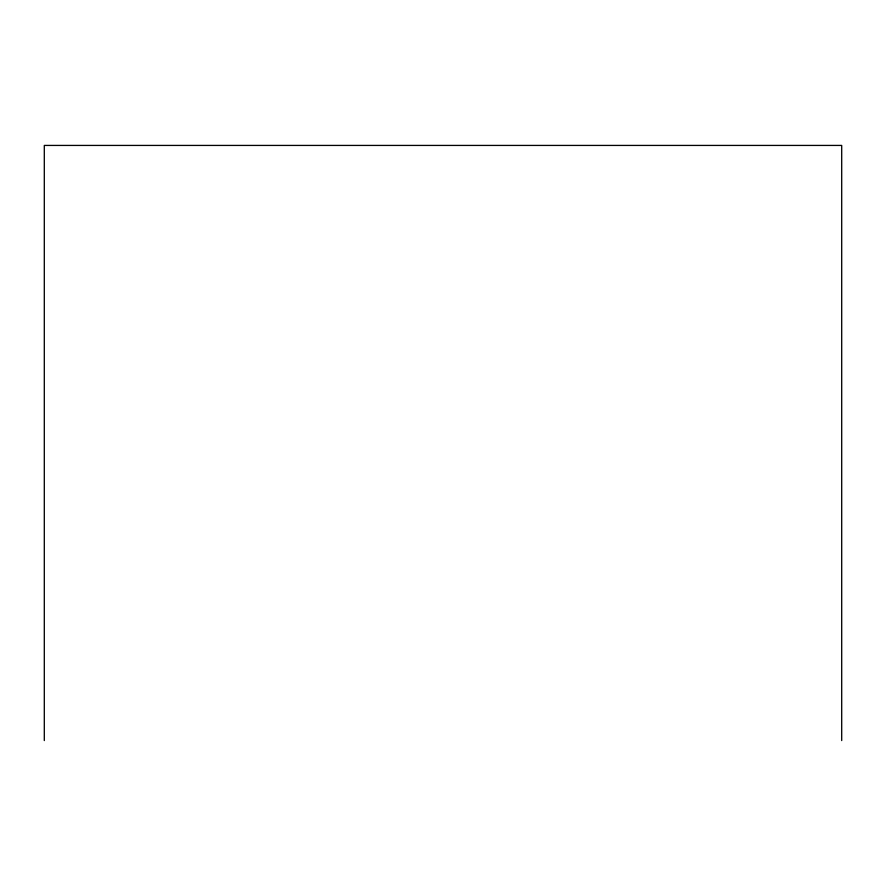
<?xml version="1.0" encoding="UTF-8"?>
<svg xmlns="http://www.w3.org/2000/svg" width="886" height="886" viewBox="0 0 886 886"><rect width="100%" height="100%" fill="white"/><g stroke="black" fill="none" stroke-linecap="round" stroke-linejoin="round"><path stroke-width="1.33" d="M841.7 740.574L841.7 145.426L44.3 145.426L44.3 740.574"/></g></svg>
